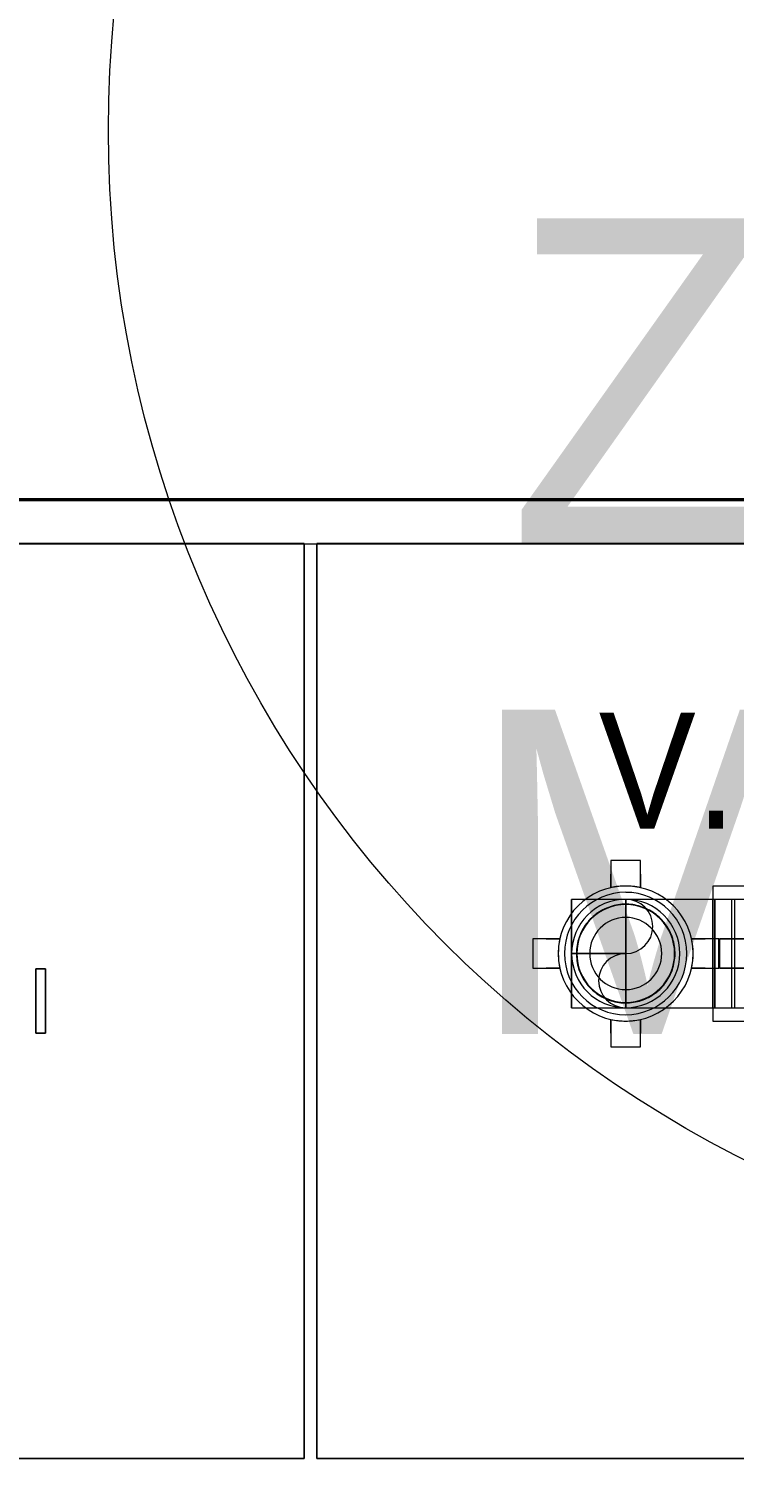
# Model space of a CAD drawing. Header units: metres. Extents: x 31.9 to 125.9, y -29 to 44.
# Drawn here: x 68.63 to 69.726, y 3.113 to 5.332 of the extents above; entities that cross this region are included whole.
import ezdxf

# ---------------------------------------------------------------- set-up
doc = ezdxf.new("R2010")
doc.units = ezdxf.units.M
for name, color, linetype, lineweight in [('A-ANNO-NOTE', 7, 'Continuous', 9), ('ARQ', 8, 'Continuous', 0), ('M-EQPM', 7, 'Continuous', 18), ('P-PIPE', 7, 'Continuous', 18)]:
    doc.layers.add(name, color=color, linetype=linetype, lineweight=lineweight)
doc.styles.add('SansSerif_1', font='SANSS__.TTF', dxfattribs={"width": 0.9, "height": 0.0018})

# ---------------------------------------------------------------- blocks, each defined once
blk = doc.blocks.new('PISO 9')
at = {"layer": 'ARQ'}
blk.add_circle((349.175, -2837.0072), 1.7865, dxfattribs=at)
for s, p in [('ZONA DE ', (348.009, -2837.6478)), ('MAQUINAS', (347.9447, -2838.4103))]:
    blk.add_text(s, height=0.50334, rotation=0.0114, dxfattribs=at).set_placement(p)
blk = doc.blocks.new('C_S_L_Torre - Baltimore CPSC-0817-08L - C_S_L_Torre - Baltimore CPSC-0817-08L-2352271-NIVEL 09')
at = {"layer": 'M-EQPM', "color": 1, "true_color": 0xff0000}
for p, q in [((3.46, -1.87), (3.46, 0.83)), ((3.46, 0.83), (3.46, -1.87)), ((1.9704, 0.7998), (1.9704, -0.0202)), ((1.9704, -0.0202), (1.9704, 0.7998)), ((3.3904, -0.0202), (3.3904, 0.7998)), ((3.3904, 0.7998), (3.3904, -0.0202)), ((3.39, 0.78), (3.39, -1.82)), ((3.457, 0.78), (3.457, -1.8)), ((3.457, -1.8), (3.457, 0.78)), ((3.457, 0.78), (3.457, -1.8)), ((3.457, -1.8), (3.457, 0.78)), ((3.457, 0.78), (3.457, -1.8)), ((3.457, -1.8), (3.457, 0.78)), ((3.457, 0.78), (3.457, -1.8)), ((3.457, -1.8), (3.457, 0.78)), ((3.457, 0.78), (3.457, -1.7885)), ((3.457, -1.8), (3.457, 0.78)), ((3.457, 0.78), (3.457, -1.6478)), ((3.457, -1.6872), (3.457, 0.78)), ((3.457, 0.78), (3.457, -1.5108)), ((3.457, -1.5473), (3.457, 0.78)), ((3.457, 0.78), (3.457, -1.3737)), ((3.457, -1.4102), (3.457, 0.78)), ((3.457, 0.78), (3.457, -1.2367)), ((3.457, -1.2731), (3.457, 0.78)), ((3.457, 0.78), (3.457, -1.096)), ((3.457, -1.1353), (3.457, 0.78)), ((3.457, 0.78), (3.457, -0.959)), ((3.457, -0.9954), (3.457, 0.78)), ((3.457, 0.78), (3.457, -0.8219)), ((3.457, -0.8584), (3.457, 0.78)), ((3.457, 0.78), (3.457, -0.6849)), ((3.457, -0.7213), (3.457, 0.78)), ((3.457, 0.78), (3.457, -0.5442)), ((3.457, -0.5835), (3.457, 0.78)), ((3.457, 0.78), (3.457, -0.4071)), ((3.457, -0.4436), (3.457, 0.78)), ((3.457, 0.78), (3.457, -0.2701)), ((3.457, -0.3065), (3.457, 0.78)), ((3.457, 0.78), (3.457, -0.133)), ((3.457, -0.1695), (3.457, 0.78)), ((3.457, 0.78), (3.457, 0.0076)), ((3.457, -0.0317), (3.457, 0.78)), ((3.457, 0.78), (3.457, 0.1447)), ((3.457, 0.1082), (3.457, 0.78)), ((3.457, 0.78), (3.457, 0.2817)), ((3.457, 0.2453), (3.457, 0.78)), ((3.457, 0.3823), (3.457, 0.78)), ((3.457, 0.336), (3.457, 0.78)), ((3.457, 0.78), (3.457, 0.2936)), ((3.457, 0.1875), (3.457, 0.78)), ((3.457, 0.78), (3.457, 0.1522)), ((3.457, 0.0532), (3.457, 0.78)), ((3.457, 0.78), (3.457, 0.0107)), ((3.457, -0.0812), (3.457, 0.78)), ((3.457, 0.78), (3.457, -0.1165)), ((3.457, -0.2297), (3.457, 0.78)), ((3.457, 0.78), (3.457, -0.2721)), ((3.457, -0.3692), (3.457, 0.78)), ((3.457, 0.78), (3.457, -0.4094)), ((3.457, -0.5108), (3.457, 0.78)), ((3.457, 0.78), (3.457, -0.5501)), ((3.457, -0.6507), (3.457, 0.78)), ((3.457, 0.78), (3.457, -0.6872)), ((3.457, -0.7878), (3.457, 0.78)), ((3.457, 0.78), (3.457, -0.8242)), ((3.457, -0.9248), (3.457, 0.78)), ((3.457, 0.78), (3.457, -0.9613)), ((3.457, -1.0643), (3.457, 0.78)), ((3.457, 0.78), (3.457, -1.1046)), ((3.457, -1.2059), (3.457, 0.78)), ((3.457, 0.78), (3.457, -1.2452)), ((3.457, -1.3458), (3.457, 0.78)), ((3.457, 0.78), (3.457, -1.3823)), ((3.457, -1.4829), (3.457, 0.78)), ((3.457, 0.78), (3.457, -1.5193)), ((3.457, -1.6199), (3.457, 0.78)), ((3.457, 0.78), (3.457, -1.6564)), ((3.457, -1.7594), (3.457, 0.78)), ((3.457, 0.78), (3.457, -1.7997)), ((3.457, -1.8), (3.457, 0.78)), ((3.457, 0.78), (3.457, -1.8)), ((3.457, -1.8), (3.457, 0.78)), ((3.457, 0.78), (3.457, -1.8)), ((3.457, -1.8), (3.457, 0.78)), ((3.457, 0.78), (3.457, -1.8)), ((3.457, -1.8), (3.457, 0.78)), ((3.457, 0.78), (3.457, -1.8)), ((3.457, -1.8), (3.457, 0.78)), ((3.457, 0.7797), (3.457, -1.8)), ((3.46, 0.78), (3.46, -1.8)), ((3.46, -1.8), (3.46, 0.78)), ((3.46, 0.78), (3.46, -1.8)), ((3.46, -1.8), (3.46, 0.78)), ((3.46, 0.78), (3.46, -1.8)), ((3.46, -1.8), (3.46, 0.78)), ((3.46, 0.78), (3.46, -1.8)), ((3.46, -1.8), (3.46, 0.78)), ((3.46, 0.78), (3.46, -1.8)), ((3.46, -1.7885), (3.46, 0.78)), ((3.46, 0.78), (3.46, -1.6872)), ((3.46, -1.6478), (3.46, 0.78)), ((3.46, 0.78), (3.46, -1.5473)), ((3.46, -1.5108), (3.46, 0.78)), ((3.46, 0.78), (3.46, -1.4102)), ((3.46, -1.3737), (3.46, 0.78)), ((3.46, 0.78), (3.46, -1.2731)), ((3.46, -1.2367), (3.46, 0.78)), ((3.46, 0.78), (3.46, -1.1353)), ((3.46, -1.096), (3.46, 0.78)), ((3.46, 0.78), (3.46, -0.9954)), ((3.46, -0.959), (3.46, 0.78)), ((3.46, 0.78), (3.46, -0.8584)), ((3.46, -0.8219), (3.46, 0.78)), ((3.46, 0.78), (3.46, -0.7213)), ((3.46, -0.6849), (3.46, 0.78)), ((3.46, 0.78), (3.46, -0.5835)), ((3.46, -0.5442), (3.46, 0.78)), ((3.46, 0.78), (3.46, -0.4436)), ((3.46, -0.4071), (3.46, 0.78)), ((3.46, 0.78), (3.46, -0.3065)), ((3.46, -0.2701), (3.46, 0.78)), ((3.46, 0.78), (3.46, -0.1695)), ((3.46, -0.133), (3.46, 0.78)), ((3.46, 0.78), (3.46, -0.0317)), ((3.46, 0.0076), (3.46, 0.78)), ((3.46, 0.78), (3.46, 0.1082)), ((3.46, 0.1447), (3.46, 0.78)), ((3.46, 0.78), (3.46, 0.2453)), ((3.46, 0.2817), (3.46, 0.78)), ((3.46, 0.78), (3.46, 0.3823)), ((3.46, 0.2936), (3.46, 0.78)), ((3.46, 0.78), (3.46, 0.336)), ((3.46, 0.1522), (3.46, 0.78)), ((3.46, 0.78), (3.46, 0.1875)), ((3.46, 0.0107), (3.46, 0.78)), ((3.46, 0.78), (3.46, 0.0532)), ((3.46, -0.1165), (3.46, 0.78)), ((3.46, 0.78), (3.46, -0.0812)), ((3.46, -0.2721), (3.46, 0.78)), ((3.46, 0.78), (3.46, -0.2297)), ((3.46, -0.4094), (3.46, 0.78)), ((3.46, 0.78), (3.46, -0.3692)), ((3.46, -0.5501), (3.46, 0.78)), ((3.46, 0.78), (3.46, -0.5108)), ((3.46, -0.6872), (3.46, 0.78)), ((3.46, 0.78), (3.46, -0.6507)), ((3.46, -0.8242), (3.46, 0.78)), ((3.46, 0.78), (3.46, -0.7878)), ((3.46, -0.9613), (3.46, 0.78)), ((3.46, 0.78), (3.46, -0.9248)), ((3.46, -1.1046), (3.46, 0.78)), ((3.46, 0.78), (3.46, -1.0643)), ((3.46, -1.2452), (3.46, 0.78)), ((3.46, 0.78), (3.46, -1.2059)), ((3.46, -1.3823), (3.46, 0.78)), ((3.46, 0.78), (3.46, -1.3458)), ((3.46, -1.5193), (3.46, 0.78)), ((3.46, 0.78), (3.46, -1.4829)), ((3.46, -1.6564), (3.46, 0.78)), ((3.46, 0.78), (3.46, -1.6199)), ((3.46, -1.7997), (3.46, 0.78)), ((3.46, 0.78), (3.46, -1.7594)), ((3.46, -1.8), (3.46, 0.78)), ((3.46, 0.78), (3.46, -1.8)), ((3.46, -1.8), (3.46, 0.78)), ((3.46, 0.78), (3.46, -1.8)), ((3.46, -1.8), (3.46, 0.78)), ((3.46, 0.78), (3.46, -1.8)), ((3.46, -1.8), (3.46, 0.78)), ((3.46, 0.78), (3.46, -1.8)), ((3.46, 0.78), (3.46, -1.8)), ((3.46, -1.82), (3.46, 0.78)), ((3.46, 0.78), (3.46, -1.8)), ((3.46, -1.8), (3.46, 0.78)), ((3.46, -1.8), (3.46, 0.7797)), ((3.457, 0.7685), (3.457, -1.8)), ((3.46, -1.8), (3.46, 0.7685)), ((3.457, -1.8), (3.457, 0.7394)), ((3.46, 0.7394), (3.46, -1.8)), ((3.457, -1.8), (3.457, 0.6672)), ((3.46, 0.6672), (3.46, -1.8)), ((3.457, 0.6364), (3.457, -1.8)), ((3.457, 0.6278), (3.457, -1.8)), ((3.46, -1.8), (3.46, 0.6364)), ((3.46, -1.8), (3.46, 0.6278)), ((3.457, -1.8), (3.457, 0.5999)), ((3.46, 0.5999), (3.46, -1.8)), ((3.457, -1.8), (3.457, 0.5273)), ((3.46, 0.5273), (3.46, -1.8)), ((3.457, 0.4993), (3.457, -1.8)), ((3.457, 0.4908), (3.457, -1.8)), ((3.46, -1.8), (3.46, 0.4993)), ((3.46, -1.8), (3.46, 0.4908)), ((3.457, -1.8), (3.457, 0.4629)), ((3.46, 0.4629), (3.46, -1.8)), ((3.457, 0.4188), (3.457, 0.3823)), ((3.46, 0.3823), (3.46, 0.4188)), ((2.7305, 0.3966), (2.6305, 0.3966)), ((2.6305, 0.3966), (2.6305, 0.3816)), ((2.6305, 0.3816), (2.6305, 0.3966)), ((2.6305, 0.3966), (2.7305, 0.3966)), ((2.6305, 0.3816), (2.7305, 0.3816)), ((2.7305, 0.3816), (2.6305, 0.3816)), ((2.7305, 0.3816), (2.7305, 0.3966)), ((2.7305, 0.3966), (2.7305, 0.3816)), ((3.457, -1.8), (3.457, 0.3902)), ((3.457, 0.3902), (3.457, 0.3537)), ((3.457, 0.3902), (3.46, 0.3902)), ((3.46, 0.3823), (3.457, 0.3823)), ((3.46, 0.3537), (3.46, 0.3902)), ((3.46, 0.3902), (3.46, -1.8)), ((3.457, 0.3258), (3.457, 0.3623)), ((3.457, 0.3623), (3.457, -1.8)), ((3.46, 0.3623), (3.457, 0.3623)), ((3.46, -1.8), (3.46, 0.3623)), ((3.46, 0.3623), (3.46, 0.3258)), ((3.457, 0.3537), (3.457, -1.8)), ((3.457, 0.3537), (3.46, 0.3537)), ((3.457, 0.2936), (3.457, 0.336)), ((3.46, 0.336), (3.457, 0.336)), ((3.46, -1.8), (3.46, 0.3537)), ((3.46, 0.336), (3.46, 0.2936)), ((3.457, -1.8), (3.457, 0.3258)), ((3.457, 0.3258), (3.46, 0.3258)), ((3.46, 0.3258), (3.46, -1.8)), ((3.457, 0.2936), (3.46, 0.2936)), ((3.457, 0.2817), (3.457, 0.2453)), ((3.46, 0.2817), (3.457, 0.2817)), ((3.46, 0.2453), (3.46, 0.2817)), ((3.457, -1.8), (3.457, 0.2531)), ((3.457, 0.2531), (3.457, 0.2167)), ((3.457, 0.2531), (3.46, 0.2531)), ((3.46, 0.2453), (3.457, 0.2453)), ((3.46, 0.2167), (3.46, 0.2531)), ((3.46, 0.2531), (3.46, -1.8)), ((3.457, 0.1859), (3.457, 0.2252)), ((3.457, 0.2252), (3.457, -1.8)), ((3.46, 0.2252), (3.457, 0.2252)), ((3.46, -1.8), (3.46, 0.2252)), ((3.46, 0.2252), (3.46, 0.1859)), ((3.457, 0.2167), (3.457, -1.8)), ((3.457, 0.2167), (3.46, 0.2167)), ((3.46, -1.8), (3.46, 0.2167)), ((3.457, 0.1522), (3.457, 0.1875)), ((3.46, 0.1875), (3.457, 0.1875)), ((3.457, -1.8), (3.457, 0.1859)), ((3.457, 0.1859), (3.46, 0.1859)), ((3.46, 0.1875), (3.46, 0.1522)), ((3.46, 0.1859), (3.46, -1.8)), ((3.457, 0.1522), (3.46, 0.1522)), ((3.457, 0.1447), (3.457, 0.1082)), ((3.46, 0.1447), (3.457, 0.1447)), ((3.46, 0.1082), (3.46, 0.1447)), ((3.457, -1.8), (3.457, 0.1153)), ((3.457, 0.1153), (3.457, 0.076)), ((3.457, 0.1153), (3.46, 0.1153)), ((3.46, 0.076), (3.46, 0.1153)), ((3.46, 0.1153), (3.46, -1.8)), ((3.46, 0.1082), (3.457, 0.1082)), ((3.457, 0.0443), (3.457, 0.0846)), ((3.457, 0.0846), (3.457, -1.8)), ((3.46, 0.0846), (3.457, 0.0846)), ((3.457, 0.076), (3.457, -1.8)), ((3.457, 0.076), (3.46, 0.076)), ((3.46, -1.8), (3.46, 0.0846)), ((3.46, 0.0846), (3.46, 0.0443)), ((3.46, -1.8), (3.46, 0.076)), ((3.457, 0.0107), (3.457, 0.0532)), ((3.46, 0.0532), (3.457, 0.0532)), ((3.46, 0.0532), (3.46, 0.0107)), ((3.457, -1.8), (3.457, 0.0443)), ((3.457, 0.0443), (3.46, 0.0443)), ((3.46, 0.0443), (3.46, -1.8)), ((3.457, 0.0107), (3.46, 0.0107)), ((3.457, 0.0076), (3.457, -0.0317)), ((3.46, 0.0076), (3.457, 0.0076)), ((3.46, -0.0317), (3.46, 0.0076)), ((1.9704, -0.0202), (3.3904, -0.0202)), ((3.3904, -0.0202), (1.9704, -0.0202)), ((3.3904, -0.0402), (1.9704, -0.0402)), ((1.9704, -0.0402), (1.9704, -1.0081)), ((1.9704, -1.0081), (1.9704, -0.0402)), ((1.9704, -0.0402), (3.3904, -0.0402)), ((3.3904, -1.0081), (3.3904, -0.0402)), ((3.3904, -0.0402), (3.3904, -1.0081)), ((3.457, -1.8), (3.457, -0.0246)), ((3.457, -0.0246), (3.457, -0.061)), ((3.457, -0.0246), (3.46, -0.0246)), ((3.46, -0.0317), (3.457, -0.0317)), ((3.46, -0.061), (3.46, -0.0246)), ((3.46, -0.0246), (3.46, -1.8)), ((3.457, -0.0952), (3.457, -0.0587)), ((3.457, -0.0587), (3.457, -1.8)), ((3.457, -0.0587), (3.46, -0.0587)), ((3.457, -0.061), (3.457, -1.8)), ((3.457, -0.061), (3.46, -0.061)), ((3.46, -1.8), (3.46, -0.0587)), ((3.46, -0.0587), (3.46, -0.0952)), ((3.46, -1.8), (3.46, -0.061)), ((3.457, -0.1165), (3.457, -0.0812)), ((3.457, -0.0812), (3.46, -0.0812)), ((3.46, -0.0812), (3.46, -0.1165)), ((3.457, -1.8), (3.457, -0.0952)), ((3.46, -0.0952), (3.457, -0.0952)), ((3.46, -0.0952), (3.46, -1.8)), ((3.46, -0.1165), (3.457, -0.1165)), ((3.457, -0.133), (3.457, -0.1695)), ((3.46, -0.133), (3.457, -0.133)), ((3.46, -0.1695), (3.46, -0.133)), ((3.457, -1.8), (3.457, -0.1616)), ((3.457, -0.1616), (3.457, -0.1981)), ((3.457, -0.1616), (3.46, -0.1616)), ((3.46, -0.1695), (3.457, -0.1695)), ((3.46, -0.1981), (3.46, -0.1616)), ((3.46, -0.1616), (3.46, -1.8)), ((3.457, -0.2322), (3.457, -0.1958)), ((3.457, -0.1958), (3.457, -1.8)), ((3.457, -0.1958), (3.46, -0.1958)), ((3.457, -0.1981), (3.457, -1.8)), ((3.457, -0.1981), (3.46, -0.1981)), ((3.46, -1.8), (3.46, -0.1958)), ((3.46, -0.1958), (3.46, -0.2322)), ((3.46, -1.8), (3.46, -0.1981)), ((3.457, -0.2721), (3.457, -0.2297)), ((3.457, -0.2297), (3.46, -0.2297)), ((3.457, -1.8), (3.457, -0.2322)), ((3.46, -0.2322), (3.457, -0.2322)), ((3.46, -0.2297), (3.46, -0.2721)), ((3.46, -0.2322), (3.46, -1.8)), ((3.457, -0.2701), (3.457, -0.3065)), ((3.46, -0.2701), (3.457, -0.2701)), ((3.46, -0.2721), (3.457, -0.2721)), ((3.46, -0.3065), (3.46, -0.2701)), ((3.457, -1.8), (3.457, -0.2987)), ((3.457, -0.2987), (3.457, -0.3351)), ((3.457, -0.2987), (3.46, -0.2987)), ((3.46, -0.3065), (3.457, -0.3065)), ((3.46, -0.3351), (3.46, -0.2987)), ((3.46, -0.2987), (3.46, -1.8)), ((3.457, -0.3693), (3.457, -0.3328)), ((3.457, -0.3328), (3.457, -1.8)), ((3.457, -0.3328), (3.46, -0.3328)), ((3.46, -1.8), (3.46, -0.3328)), ((3.46, -0.3328), (3.46, -0.3693)), ((3.457, -0.3351), (3.457, -1.8)), ((3.457, -0.3351), (3.46, -0.3351)), ((3.46, -1.8), (3.46, -0.3351)), ((3.457, -0.4094), (3.457, -0.3692)), ((3.457, -0.3692), (3.46, -0.3692)), ((3.457, -1.8), (3.457, -0.3693)), ((3.46, -0.3693), (3.457, -0.3693)), ((3.46, -0.3692), (3.46, -0.4094)), ((3.46, -0.3693), (3.46, -1.8)), ((3.457, -0.4071), (3.457, -0.4436)), ((3.46, -0.4071), (3.457, -0.4071)), ((3.46, -0.4094), (3.457, -0.4094)), ((3.46, -0.4436), (3.46, -0.4071)), ((3.457, -1.8), (3.457, -0.4365)), ((3.457, -0.4365), (3.457, -0.4758)), ((3.457, -0.4365), (3.46, -0.4365)), ((3.46, -0.4436), (3.457, -0.4436)), ((3.46, -0.4758), (3.46, -0.4365)), ((3.46, -0.4365), (3.46, -1.8)), ((3.457, -0.5092), (3.457, -0.4699)), ((3.457, -0.4699), (3.457, -1.8)), ((3.457, -0.4699), (3.46, -0.4699)), ((3.457, -0.4758), (3.457, -1.8)), ((3.457, -0.4758), (3.46, -0.4758)), ((3.46, -1.8), (3.46, -0.4699)), ((3.46, -0.4699), (3.46, -0.5092)), ((3.46, -1.8), (3.46, -0.4758)), ((3.457, -1.8), (3.457, -0.5092)), ((3.46, -0.5092), (3.457, -0.5092)), ((3.46, -0.5092), (3.46, -1.8)), ((3.457, -0.5501), (3.457, -0.5108)), ((3.457, -0.5108), (3.46, -0.5108)), ((3.46, -0.5108), (3.46, -0.5501)), ((3.457, -0.5442), (3.457, -0.5835)), ((3.46, -0.5442), (3.457, -0.5442)), ((3.46, -0.5501), (3.457, -0.5501)), ((3.46, -0.5835), (3.46, -0.5442)), ((3.457, -1.8), (3.457, -0.5764)), ((3.457, -0.5764), (3.457, -0.6129)), ((3.457, -0.5764), (3.46, -0.5764)), ((3.46, -0.6129), (3.46, -0.5764)), ((3.46, -0.5764), (3.46, -1.8)), ((3.46, -0.5835), (3.457, -0.5835)), ((3.457, -0.6508), (3.457, -0.6106)), ((3.457, -0.6106), (3.457, -1.8)), ((3.457, -0.6106), (3.46, -0.6106)), ((3.457, -0.6129), (3.457, -1.8)), ((3.457, -0.6129), (3.46, -0.6129)), ((3.46, -1.8), (3.46, -0.6106)), ((3.46, -0.6106), (3.46, -0.6508)), ((3.46, -1.8), (3.46, -0.6129)), ((3.457, -0.6872), (3.457, -0.6507)), ((3.457, -0.6507), (3.46, -0.6507)), ((3.457, -1.8), (3.457, -0.6508)), ((3.46, -0.6508), (3.457, -0.6508)), ((3.46, -0.6507), (3.46, -0.6872)), ((3.46, -0.6508), (3.46, -1.8)), ((3.457, -0.6849), (3.457, -0.7213)), ((3.46, -0.6849), (3.457, -0.6849)), ((3.46, -0.6872), (3.457, -0.6872)), ((3.46, -0.7213), (3.46, -0.6849))]:
    blk.add_line(p, q, dxfattribs=at)
for start, end in [(0, 180), (0, 180), (180, 360), (180, 360)]:
    blk.add_arc((2.754, -0.52), 0.076, start, end, dxfattribs=at)
blk = doc.blocks.new('Victaulic-IPS-Rigid Coupling Style 07-W07-107 - AC-2583999-NIVEL 09')
at = {"layer": 'P-PIPE', "color": 1, "true_color": 0xff0000}
for p, q in [((69.5802, 0.1529), (69.5345, 0.1529)), ((69.5345, 0.1529), (69.5345, 0.1317)), ((69.5802, 0.1317), (69.5802, 0.1529)), ((69.5345, 0.1317), (69.5345, 0.1106)), ((69.5345, 0.1106), (69.5345, 0.1317)), ((69.5802, 0.1317), (69.5802, 0.1106)), ((69.5802, 0.1106), (69.5802, 0.1317)), ((69.5345, -0.115), (69.5345, -0.0939)), ((69.5345, -0.0939), (69.5345, -0.115)), ((69.5802, -0.115), (69.5802, -0.0939)), ((69.5802, -0.0939), (69.5802, -0.115)), ((69.5345, -0.115), (69.5345, -0.1362)), ((69.5802, -0.1362), (69.5802, -0.115)), ((69.5345, -0.1362), (69.5802, -0.1362))]:
    blk.add_line(p, q, dxfattribs=at)
for radius, start, end in [(0.1048, 90, 270), (0.1048, 90, 270), (0.1048, 90, 102.6023), (0.1048, 90, 102.6023), (0.1048, 270, 90), (0.1048, 270, 90), (0.1048, 77.3977, 90), (0.1048, 77.3977, 90), (0.0841, 90, 270), (0.0841, 90, 270), (0.0841, 270, 90), (0.0841, 270, 90), (0.1048, 257.3977, 270), (0.1048, 257.3977, 270), (0.1048, 270, 282.6023), (0.1048, 270, 282.6023)]:
    blk.add_arc((69.5574, 0.0084), radius, start, end, dxfattribs=at)
blk = doc.blocks.new('Victaulic-IPS-Elbow No 10-13 - AC-2420013-NIVEL 09')
at = {"layer": 'P-PIPE', "color": 1, "lineweight": 9, "true_color": 0xff0000}
for p, q in [((69.4732, 3.9805), (69.4732, 3.8964)), ((69.5574, 3.9805), (69.4732, 3.9805)), ((69.5574, 3.9805), (69.4732, 3.9805)), ((69.4732, 3.8964), (69.4732, 3.9805)), ((69.5574, 3.9805), (69.5574, 3.8964)), ((69.5574, 3.8964), (69.5574, 3.9805)), ((69.4732, 3.8964), (69.5574, 3.8964)), ((69.4732, 3.8964), (69.5574, 3.8964)), ((69.4732, 3.8964), (69.4732, 3.8122)), ((69.5574, 3.8964), (69.4732, 3.8964)), ((69.5574, 3.8964), (69.4732, 3.8964)), ((69.4732, 3.8122), (69.4732, 3.8964)), ((69.5574, 3.8964), (69.5574, 3.8122)), ((69.5574, 3.8122), (69.5574, 3.8964)), ((69.4732, 3.8122), (69.5574, 3.8122)), ((69.4732, 3.8122), (69.5574, 3.8122))]:
    blk.add_line(p, q, dxfattribs=at)
at = {"layer": 'P-PIPE', "color": 1, "true_color": 0xff0000}
for p, q in [((69.7225, 3.9805), (69.6958, 3.9805)), ((69.6958, 3.9805), (69.6958, 3.8964)), ((69.6958, 3.9805), (69.6958, 3.8964)), ((69.6958, 3.8964), (69.6958, 3.9805)), ((69.6958, 3.8964), (69.6958, 3.9805)), ((69.7225, 3.8964), (69.7225, 3.9805)), ((69.7225, 3.8964), (69.7225, 3.9805)), ((69.6958, 3.8964), (69.6958, 3.8122)), ((69.6958, 3.8964), (69.6958, 3.8122)), ((69.6958, 3.8122), (69.6958, 3.8964)), ((69.6958, 3.8122), (69.6958, 3.8964)), ((69.7225, 3.8122), (69.7225, 3.8964)), ((69.7225, 3.8122), (69.7225, 3.8964)), ((69.6958, 3.8122), (69.7225, 3.8122))]:
    blk.add_line(p, q, dxfattribs=at)
at = {"layer": 'P-PIPE', "color": 1, "true_color": 0xff0000, "flags": 128}
for points in [[(69.6958, 3.9805), (69.6903, 3.9805), (69.6847, 3.9805), (69.6792, 3.9805), (69.6738, 3.9805), (69.6683, 3.9805), (69.6629, 3.9805), (69.6576, 3.9805), (69.6523, 3.9805), (69.647, 3.9805), (69.6419, 3.9805), (69.6368, 3.9805), (69.6319, 3.9805), (69.627, 3.9805), (69.6223, 3.9805), (69.6176, 3.9805), (69.6131, 3.9805), (69.6088, 3.9805), (69.6045, 3.9805), (69.6004, 3.9805), (69.5965, 3.9805), (69.5927, 3.9805), (69.5891, 3.9805), (69.5857, 3.9805), (69.5824, 3.9805), (69.5793, 3.9805), (69.5764, 3.9805), (69.5737, 3.9805), (69.5712, 3.9805), (69.5689, 3.9805), (69.5668, 3.9805), (69.5649, 3.9805), (69.5632, 3.9805), (69.5617, 3.9805), (69.5604, 3.9805), (69.5594, 3.9805), (69.5586, 3.9805), (69.558, 3.9805), (69.5576, 3.9805), (69.5574, 3.9805), (69.5574, 3.9805)], [(69.5574, 3.8122), (69.5575, 3.8122), (69.5578, 3.8122), (69.5584, 3.8122), (69.5591, 3.8122), (69.5601, 3.8122), (69.5613, 3.8122), (69.5628, 3.8122), (69.5644, 3.8122), (69.5663, 3.8122), (69.5683, 3.8122), (69.5706, 3.8122), (69.573, 3.8122), (69.5757, 3.8122), (69.5785, 3.8122), (69.5816, 3.8122), (69.5848, 3.8122), (69.5882, 3.8122), (69.5917, 3.8122), (69.5955, 3.8122), (69.5994, 3.8122), (69.6034, 3.8122), (69.6076, 3.8122), (69.6119, 3.8122), (69.6164, 3.8122), (69.621, 3.8122), (69.6257, 3.8122), (69.6306, 3.8122), (69.6355, 3.8122), (69.6405, 3.8122), (69.6456, 3.8122), (69.6508, 3.8122), (69.6561, 3.8122), (69.6615, 3.8122), (69.6668, 3.8122), (69.6723, 3.8122), (69.6778, 3.8122), (69.6833, 3.8122), (69.6888, 3.8122), (69.6943, 3.8122), (69.6958, 3.8122)]]:
    blk.add_lwpolyline(points, dxfattribs=at)
at = {"layer": 'P-PIPE', "color": 1, "true_color": 0xff0000}
for start, end in [(90, 180), (90, 180), (90, 180), (0, 90), (0, 90), (0, 90), (180, 270), (180, 270), (180, 270), (270, 0), (270, 360), (270, 0)]:
    blk.add_arc((69.5574, 3.8964), 0.0841, start, end, dxfattribs=at)
blk = doc.blocks.new('Victaulic-IPS-Rigid Coupling Style 07-W07-107 - AC-V38-NIVEL 09')
at = {"layer": 'P-PIPE', "color": 1, "true_color": 0xff0000}
for p, q in [((69.4129, 3.9192), (69.4129, 3.8735)), ((69.434, 3.9192), (69.4129, 3.9192)), ((69.434, 3.9192), (69.4551, 3.9192)), ((69.4551, 3.9192), (69.434, 3.9192)), ((69.6807, 3.9192), (69.6596, 3.9192)), ((69.6596, 3.9192), (69.6807, 3.9192)), ((69.7019, 3.9192), (69.6807, 3.9192)), ((69.7019, 3.8735), (69.7019, 3.9192)), ((69.4129, 3.8735), (69.434, 3.8735)), ((69.434, 3.8735), (69.4551, 3.8735)), ((69.4551, 3.8735), (69.434, 3.8735)), ((69.6807, 3.8735), (69.6596, 3.8735)), ((69.6596, 3.8735), (69.6807, 3.8735)), ((69.6807, 3.8735), (69.7019, 3.8735))]:
    blk.add_line(p, q, dxfattribs=at)
for radius, start, end in [(0.1048, 0, 180), (0.1048, 0, 180), (0.0841, 0, 180), (0.0841, 0, 180), (0.1048, 167.3977, 180), (0.1048, 167.3977, 180), (0.1048, 0, 12.6023), (0.1048, 0, 12.6023), (0.1048, 180, 360), (0.1048, 180, 0), (0.1048, 180, 192.6023), (0.1048, 180, 192.6023), (0.0841, 180, 0), (0.0841, 180, 360), (0.1048, 347.3977, 0), (0.1048, 347.3977, 0)]:
    blk.add_arc((69.5574, 3.8964), radius, start, end, dxfattribs=at)
blk = doc.blocks.new('Victaulic-IPS-Rigid Coupling Style 07-W07-107 - AC-V39-NIVEL 09')
at = {"layer": 'P-PIPE', "color": 1, "true_color": 0xff0000}
for p, q in [((69.7561, 4.0011), (69.6926, 4.0011)), ((69.6926, 4.0011), (69.6926, 3.8964)), ((69.7561, 3.8964), (69.7561, 4.0011)), ((69.7561, 3.9805), (69.6926, 3.9805)), ((69.6926, 3.8964), (69.6926, 3.9805)), ((69.7561, 3.9805), (69.7561, 3.8964)), ((69.7032, 3.9192), (69.7032, 3.8735)), ((69.7456, 3.9192), (69.7032, 3.9192)), ((69.7456, 3.9192), (69.7032, 3.9192)), ((69.7032, 3.9192), (69.7456, 3.9192)), ((69.7456, 3.9192), (69.7032, 3.9192)), ((69.7032, 3.8964), (69.7032, 3.9192)), ((69.7032, 3.8964), (69.7032, 3.9192)), ((69.7456, 3.8735), (69.7456, 3.9192)), ((69.7456, 3.9192), (69.7456, 3.8964)), ((69.7456, 3.9192), (69.7456, 3.8964)), ((69.6926, 3.8964), (69.6926, 3.7916)), ((69.6926, 3.8122), (69.6926, 3.8964)), ((69.7032, 3.8735), (69.7032, 3.8964)), ((69.7032, 3.8735), (69.7032, 3.8964)), ((69.7456, 3.8964), (69.7456, 3.8735)), ((69.7456, 3.8964), (69.7456, 3.8735)), ((69.7561, 3.7916), (69.7561, 3.8964)), ((69.7561, 3.8964), (69.7561, 3.8122)), ((69.7456, 3.8735), (69.7032, 3.8735)), ((69.7032, 3.8735), (69.7456, 3.8735)), ((69.7032, 3.8735), (69.7456, 3.8735)), ((69.7032, 3.8735), (69.7456, 3.8735)), ((69.6926, 3.8122), (69.7561, 3.8122)), ((69.6926, 3.7916), (69.7561, 3.7916))]:
    blk.add_line(p, q, dxfattribs=at)
blk = doc.blocks.new('C_S_L_Antivibratorio - 6 - v22 - C_S_L_Antivibratorio - 6 - v22-V130-NIVEL 09')
at = {"layer": 'P-PIPE', "color": 1, "true_color": 0xff0000, "flags": 128}
for points in [[(69.5574, 0.085), (69.5543, 0.085), (69.5513, 0.0848), (69.5482, 0.0845), (69.5452, 0.0841), (69.5421, 0.0835), (69.5392, 0.0828), (69.5362, 0.0821), (69.5333, 0.0811), (69.5304, 0.0801), (69.5275, 0.079), (69.5247, 0.0777), (69.522, 0.0764), (69.5193, 0.0749), (69.5166, 0.0733), (69.5141, 0.0716), (69.5116, 0.0699), (69.5092, 0.068), (69.5068, 0.066), (69.5046, 0.0639), (69.5024, 0.0618), (69.5003, 0.0595), (69.4983, 0.0572), (69.4964, 0.0548), (69.4946, 0.0523), (69.4929, 0.0498), (69.4913, 0.0472), (69.4898, 0.0445), (69.4884, 0.0418), (69.4871, 0.039), (69.4859, 0.0361), (69.4849, 0.0333), (69.4839, 0.0303), (69.4831, 0.0274), (69.4824, 0.0244), (69.4818, 0.0214), (69.4814, 0.0184), (69.481, 0.0153), (69.4808, 0.0123), (69.4807, 0.0092), (69.4807, 0.0061), (69.4809, 0.0031), (69.4812, 0), (69.4816, -0.003), (69.4821, -0.0061), (69.4827, -0.0091), (69.4835, -0.012), (69.4843, -0.015), (69.4853, -0.0179), (69.4864, -0.0207), (69.4877, -0.0235), (69.489, -0.0263), (69.4904, -0.029), (69.492, -0.0317), (69.4936, -0.0342), (69.4954, -0.0368), (69.4972, -0.0392), (69.4992, -0.0416), (69.5012, -0.0439), (69.5034, -0.0461), (69.5056, -0.0482), (69.5079, -0.0502), (69.5103, -0.0521), (69.5127, -0.054), (69.5153, -0.0557), (69.5179, -0.0573), (69.5205, -0.0589), (69.5232, -0.0603), (69.526, -0.0616), (69.5288, -0.0628), (69.5317, -0.0639), (69.5346, -0.0649), (69.5375, -0.0657), (69.5405, -0.0664), (69.5435, -0.0671), (69.5466, -0.0676), (69.5496, -0.0679), (69.5527, -0.0682), (69.5557, -0.0683), (69.5574, -0.0683)], [(69.5574, -0.0683), (69.5604, -0.0683), (69.5635, -0.0681), (69.5666, -0.0678), (69.5696, -0.0673), (69.5726, -0.0668), (69.5756, -0.0661), (69.5786, -0.0653), (69.5815, -0.0644), (69.5844, -0.0634), (69.5872, -0.0623), (69.59, -0.061), (69.5928, -0.0597), (69.5955, -0.0582), (69.5981, -0.0566), (69.6007, -0.0549), (69.6032, -0.0531), (69.6056, -0.0513), (69.6079, -0.0493), (69.6102, -0.0472), (69.6124, -0.0451), (69.6145, -0.0428), (69.6165, -0.0405), (69.6184, -0.0381), (69.6202, -0.0356), (69.6219, -0.0331), (69.6235, -0.0305), (69.625, -0.0278), (69.6264, -0.025), (69.6277, -0.0223), (69.6288, -0.0194), (69.6299, -0.0165), (69.6308, -0.0136), (69.6317, -0.0107), (69.6324, -0.0077), (69.6329, -0.0047), (69.6334, -0.0016), (69.6337, 0.0014), (69.634, 0.0045), (69.6341, 0.0075), (69.634, 0.0106), (69.6339, 0.0137), (69.6336, 0.0167), (69.6332, 0.0198), (69.6327, 0.0228), (69.6321, 0.0258), (69.6313, 0.0288), (69.6304, 0.0317), (69.6294, 0.0346), (69.6283, 0.0375), (69.6271, 0.0403), (69.6258, 0.043), (69.6243, 0.0457), (69.6228, 0.0484), (69.6211, 0.051), (69.6194, 0.0535), (69.6175, 0.0559), (69.6156, 0.0583), (69.6135, 0.0606), (69.6114, 0.0628), (69.6092, 0.0649), (69.6069, 0.0669), (69.6045, 0.0689), (69.602, 0.0707), (69.5995, 0.0724), (69.5969, 0.0741), (69.5942, 0.0756), (69.5915, 0.077), (69.5888, 0.0783), (69.5859, 0.0795), (69.5831, 0.0806), (69.5802, 0.0816), (69.5772, 0.0824), (69.5742, 0.0832), (69.5712, 0.0838), (69.5682, 0.0843), (69.5652, 0.0846), (69.5621, 0.0849), (69.559, 0.085), (69.5574, 0.085)]]:
    blk.add_lwpolyline(points, dxfattribs=at)
at = {"layer": 'P-PIPE', "color": 1, "true_color": 0xff0000}
for radius, start, end in [(0.0951, 90, 270), (0.0951, 90, 270), (0.0951, 90, 270), (0.0951, 90, 270), (0.095, 270, 90), (0.095, 270, 90), (0.095, 270, 90), (0.095, 270, 90), (0.076, 90, 270), (0.076, 90, 270), (0.076, 90, 270), (0.076, 90, 270), (0.076, 90, 270), (0.076, 90, 270), (0.076, 90, 270), (0.076, 90, 270), (0.076, 270, 90), (0.076, 270, 90), (0.076, 270, 90), (0.076, 270, 90), (0.076, 270, 90), (0.076, 270, 90), (0.076, 270, 90), (0.076, 270, 90), (0.056, 90, 270), (0.056, 90, 270), (0.056, 270, 90), (0.056, 270, 90)]:
    blk.add_arc((69.5574, 0.0084), radius, start, end, dxfattribs=at)
blk = doc.blocks.new('Victaulic-IPS-Rigid Coupling Style 07-W07-107 - Standard-V131-NIVEL 09')
at = {"layer": 'P-PIPE', "color": 1, "true_color": 0xff0000}
for p, q in [((69.4129, 0.0312), (69.4129, -0.0145)), ((69.434, 0.0312), (69.4129, 0.0312)), ((69.434, 0.0312), (69.4551, 0.0312)), ((69.4551, 0.0312), (69.434, 0.0312)), ((69.6807, 0.0312), (69.6596, 0.0312)), ((69.6596, 0.0312), (69.6807, 0.0312)), ((69.7019, 0.0312), (69.6807, 0.0312)), ((69.7019, -0.0145), (69.7019, 0.0312)), ((69.4129, -0.0145), (69.434, -0.0145)), ((69.434, -0.0145), (69.4551, -0.0145)), ((69.4551, -0.0145), (69.434, -0.0145)), ((69.6807, -0.0145), (69.6596, -0.0145)), ((69.6596, -0.0145), (69.6807, -0.0145)), ((69.6807, -0.0145), (69.7019, -0.0145))]:
    blk.add_line(p, q, dxfattribs=at)
for radius, start, end in [(0.1048, 90, 270), (0.1048, 90, 270), (0.1048, 270, 90), (0.1048, 270, 90), (0.0841, 90, 270), (0.0841, 90, 270), (0.0841, 270, 90), (0.0841, 270, 90), (0.1048, 167.3977, 192.6023), (0.1048, 167.3977, 192.6023), (0.1048, 347.3977, 12.6023), (0.1048, 347.3977, 12.6023)]:
    blk.add_arc((69.5574, 0.0084), radius, start, end, dxfattribs=at)
blk = doc.blocks.new('VALVULA MARIPOSA - VALVULA MARIPOSA-1722223-NIVEL 09')
at = {"layer": 'A-ANNO-NOTE', "insert": (0.002079, -0.001189), "char_height": 0.0018, "width": 0.00476202, "attachment_point": 1, "rotation": 180, "style": 'SansSerif_1'}
blk.add_mtext('V.M', dxfattribs=at)

msp = doc.modelspace()

# ---------------------------------------------------------------- linework, layer by layer
at = {"layer": 'P-PIPE', "color": 1, "true_color": 0xff0000}
msp.add_line((69.7263, 3.9805), (69.7263, 3.8122), dxfattribs=at)
for centre, radius, start, end in [((69.5574, 3.8964), 0.0841, 0, 180), ((69.5574, 3.9384), 0.0421, 270, 90), ((69.5574, 3.8964), 0.0841, 180, 360), ((69.5574, 3.8543), 0.0421, 90, 270)]:
    msp.add_arc(centre, radius, start, end, dxfattribs=at)

# ---------------------------------------------------------------- block references
at = {"layer": 'A-ANNO-NOTE', "xscale": 100, "yscale": 100, "zscale": 100, "rotation": 180}
msp.add_blockref('VALVULA MARIPOSA - VALVULA MARIPOSA-1722223-NIVEL 09', (69.7233, 4.1514), dxfattribs=at)
at = {"layer": 'ARQ', "linetype": 'Continuous'}
msp.add_blockref('PISO 9', (-278.6348, 2842.1819), dxfattribs=at)
at = {"layer": 'M-EQPM', "color": 1, "true_color": 0xff0000, "rotation": 89.99999999999953}
msp.add_blockref('C_S_L_Torre - Baltimore CPSC-0817-08L - C_S_L_Torre - Baltimore CPSC-0817-08L-2352271-NIVEL 09', (69.0374, 1.1424), dxfattribs=at)
at = {"layer": 'P-PIPE', "color": 1, "true_color": 0xff0000}
for name, p in [('Victaulic-IPS-Rigid Coupling Style 07-W07-107 - AC-2583999-NIVEL 09', (0, 3.888)), ('Victaulic-IPS-Rigid Coupling Style 07-W07-107 - AC-V38-NIVEL 09', (0, 0)), ('Victaulic-IPS-Rigid Coupling Style 07-W07-107 - Standard-V131-NIVEL 09', (0, 3.888)), ('Victaulic-IPS-Rigid Coupling Style 07-W07-107 - AC-V39-NIVEL 09', (0, 0)), ('C_S_L_Antivibratorio - 6 - v22 - C_S_L_Antivibratorio - 6 - v22-V130-NIVEL 09', (0, 3.888)), ('Victaulic-IPS-Elbow No 10-13 - AC-2420013-NIVEL 09', (0, 0))]:
    msp.add_blockref(name, p, dxfattribs=at)

doc.saveas('drawing.dxf')
